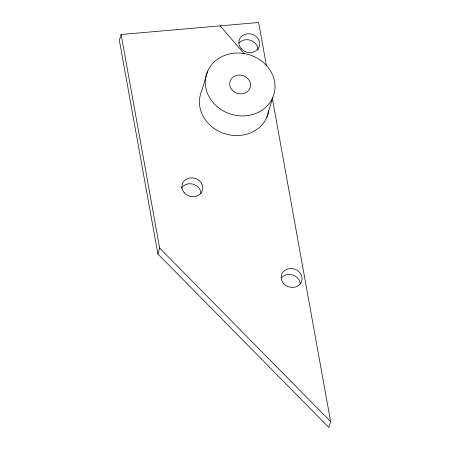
<?xml version="1.0" encoding="UTF-8"?>
<svg xmlns="http://www.w3.org/2000/svg" width="450" height="450" viewBox="0 0 450 450"><rect width="100%" height="100%" fill="white"/><g stroke="black" fill="none" stroke-linecap="round" stroke-linejoin="round"><path stroke-width="0.67" d="M266.473 65.925L258.637 22.5L121.123 34.504L119.368 40.393L157.888 253.935L328.877 427.5L330.632 421.611L272.323 98.353M207.551 71.421L201.696 91.063A35.151 31.095 16.6 0 0 225.619 133.976A35.151 31.095 16.6 0 0 268.779 110.655M157.888 253.935L159.643 248.04L121.123 34.504M266.889 117.169L272.745 97.526A35.151 31.095 16.6 0 0 234.501 53.173A35.151 31.095 16.6 0 0 213.199 102.724A35.151 31.095 16.6 0 0 272.745 97.526M159.643 248.04L330.632 421.611M220.179 25.858L244.305 53.843M281.379 277.847A10.547 9.326 16.6 0 1 292.911 275.029A10.547 9.326 16.6 0 1 300.313 284.186M239.029 43.076A10.547 9.326 16.6 0 1 250.892 40.376A10.547 9.326 16.6 0 1 257.968 50.034M181.361 188.156A10.547 9.326 16.6 0 1 192.954 184.134A10.547 9.326 16.6 0 1 201.021 193.489M184.247 192.741A10.547 9.326 16.6 0 0 202.112 191.183A10.547 9.326 16.6 0 0 190.637 177.874A10.547 9.326 16.6 0 0 184.247 192.741M283.539 283.433A10.547 9.326 16.6 0 0 301.404 281.874A10.547 9.326 16.6 0 0 289.929 268.566A10.547 9.326 16.6 0 0 283.539 283.433M241.194 48.662A10.547 9.326 16.6 0 0 259.054 47.104A10.547 9.326 16.6 0 0 247.584 33.801A10.547 9.326 16.6 0 0 241.194 48.662M232.065 89.949A10.547 9.326 16.6 0 0 249.924 88.391A10.547 9.326 16.6 0 0 238.455 75.082A10.547 9.326 16.6 0 0 232.065 89.949"/></g></svg>
